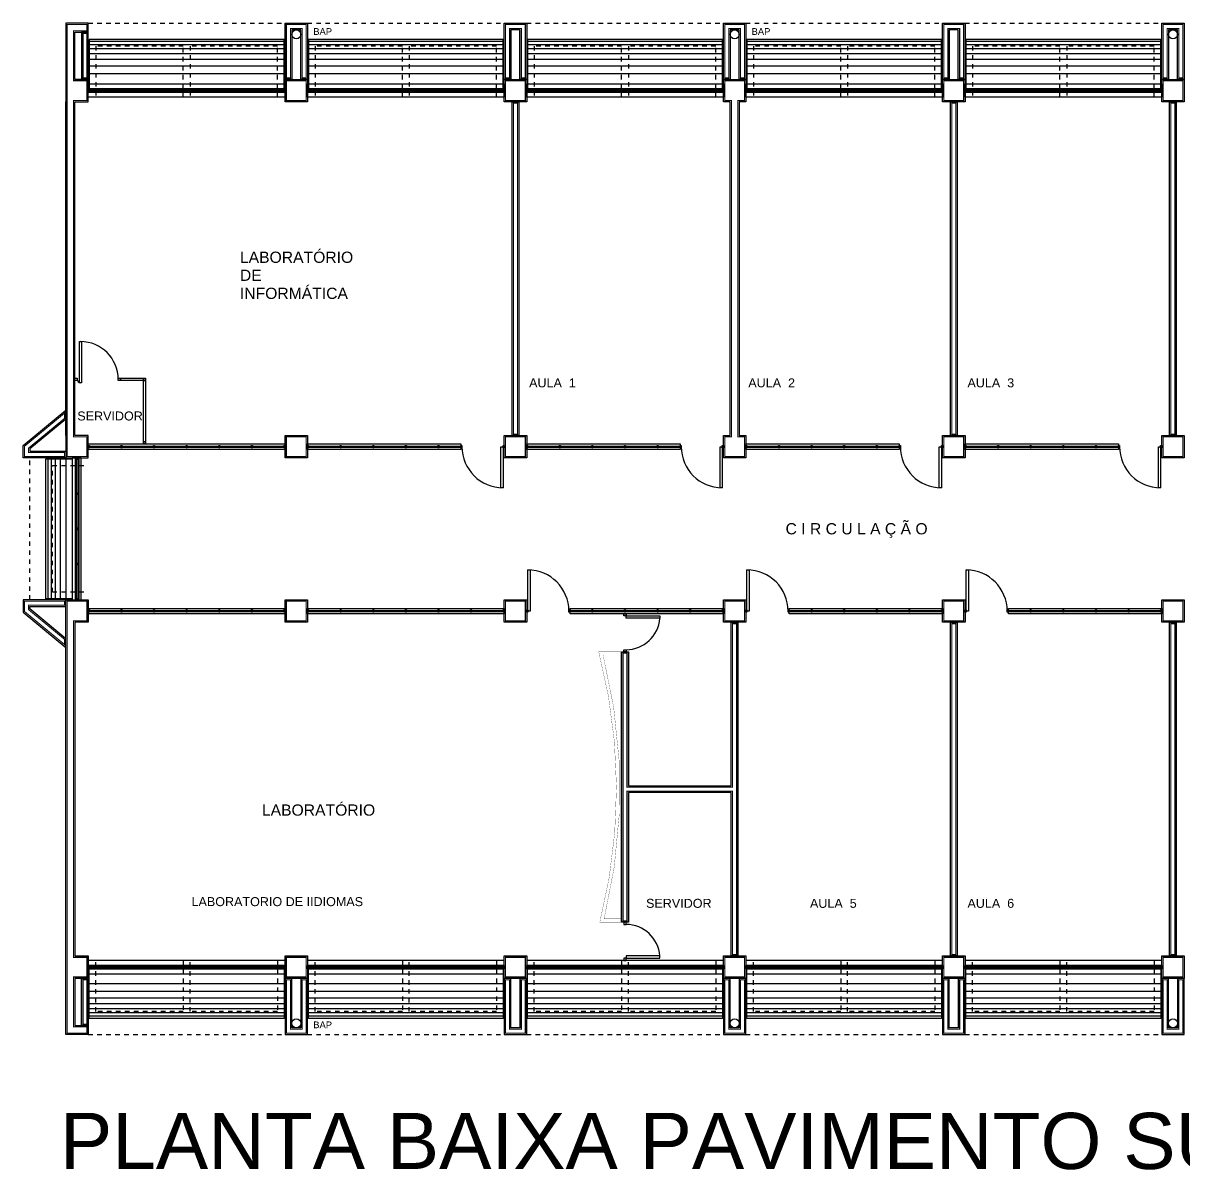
# Model space of a CAD drawing. Header units: millimetres. Extents: x 116 to 181, y 20 to 228.
# Drawn here: x 125.84 to 151.68, y 202.78 to 228.31 of the extents above; entities that cross this region are included whole.
import ezdxf

# ---------------------------------------------------------------- set-up
doc = ezdxf.new("R2010")
doc.units = ezdxf.units.MM
doc.header["$LTSCALE"] = 0.015
doc.header["$MEASUREMENT"] = 0
doc.linetypes.add('DASHED2', pattern=[9.525, 6.35, -3.175])
for name, color, linetype in [('BAP', 7, 'Continuous'), ('CANCELERIA', 7, 'Continuous'), ('ESTRUCTURA', 7, 'Continuous'), ('MURO_COMUN', 7, 'Continuous'), ('MURO_TABIQUE_EXT', 7, 'Continuous'), ('PROYECCION', 7, 'Continuous'), ('PTAS', 7, 'Continuous'), ('TEXTO', 7, 'Continuous'), ('TRAZO', 7, 'Continuous')]:
    doc.layers.add(name, color=color, linetype=linetype)
doc.styles.get("Standard").update_dxf_attribs({"font": 'arial.ttf'})
doc.styles.add('style1', font='swiss.ttf')

msp = doc.modelspace()

# ---------------------------------------------------------------- linework, layer by layer
at = {"const_width": 0.005}
msp.add_lwpolyline([(139.1622, 208.3687), (138.7716, 208.3687, 0.1232774), (138.7491, 214.2387), (139.1622, 214.2387), (139.1622, 214.3137), (138.6522, 214.3137, -0.1273448), (138.6755, 208.2937), (139.1622, 208.2937)], format="xyb", close=True, dxfattribs=at)
at = {"layer": 'BAP', "color": 3}
for centre in [(131.9172, 228.0637), (141.6772, 228.0637), (151.4372, 228.0637), (131.9172, 206.0437), (141.6772, 206.0437), (151.4372, 206.0437)]:
    msp.add_circle(centre, 0.1, dxfattribs=at)
at = {"layer": 'CANCELERIA', "color": 9}
for points in [[(127.2872, 226.7762), (131.6672, 226.7762), (131.6672, 226.8512), (127.2872, 226.8512)], [(132.1672, 226.7762), (136.5472, 226.7762), (136.5472, 226.8512), (132.1672, 226.8512)], [(137.0472, 226.7762), (141.4272, 226.7762), (141.4272, 226.8512), (137.0472, 226.8512)], [(141.9272, 226.7762), (146.3072, 226.7762), (146.3072, 226.8512), (141.9272, 226.8512)], [(146.8072, 226.7762), (151.1872, 226.7762), (151.1872, 226.8512), (146.8072, 226.8512)], [(127.2872, 207.2562), (131.6672, 207.2562), (131.6672, 207.3312), (127.2872, 207.3312)], [(132.1672, 207.2562), (136.5472, 207.2562), (136.5472, 207.3312), (132.1672, 207.3312)], [(137.0472, 207.2562), (141.4272, 207.2562), (141.4272, 207.3312), (137.0472, 207.3312)], [(141.9272, 207.2562), (146.3072, 207.2562), (146.3072, 207.3312), (141.9272, 207.3312)], [(146.8072, 207.2562), (151.1872, 207.2562), (151.1872, 207.3312), (146.8072, 207.3312)]]:
    msp.add_lwpolyline(points, close=True, dxfattribs=at)
at = {"layer": 'CANCELERIA', "color": 5}
for points in [[(127.2872, 226.8512), (127.3122, 226.8512), (127.3122, 226.7762), (127.2872, 226.7762)], [(127.3122, 226.8287), (128.013, 226.8287), (128.013, 226.7987), (127.3122, 226.7987)], [(128.013, 226.8512), (128.038, 226.8512), (128.038, 226.7762), (128.013, 226.7762)], [(128.038, 226.8287), (128.7389, 226.8287), (128.7389, 226.7987), (128.038, 226.7987)], [(128.7389, 226.8512), (128.7639, 226.8512), (128.7639, 226.7762), (128.7389, 226.7762)], [(128.7639, 226.8287), (129.4647, 226.8287), (129.4647, 226.7987), (128.7639, 226.7987)], [(129.4647, 226.8512), (129.4897, 226.8512), (129.4897, 226.7762), (129.4647, 226.7762)], [(129.4897, 226.8287), (130.1905, 226.8287), (130.1905, 226.7987), (129.4897, 226.7987)], [(130.1905, 226.8512), (130.2155, 226.8512), (130.2155, 226.7762), (130.1905, 226.7762)], [(130.2155, 226.8287), (130.9164, 226.8287), (130.9164, 226.7987), (130.2155, 226.7987)], [(130.9164, 226.8512), (130.9414, 226.8512), (130.9414, 226.7762), (130.9164, 226.7762)], [(130.9414, 226.8287), (131.6422, 226.8287), (131.6422, 226.7987), (130.9414, 226.7987)], [(131.6422, 226.8512), (131.6672, 226.8512), (131.6672, 226.7762), (131.6422, 226.7762)], [(132.1672, 226.8512), (132.1922, 226.8512), (132.1922, 226.7762), (132.1672, 226.7762)], [(132.1922, 226.8287), (132.893, 226.8287), (132.893, 226.7987), (132.1922, 226.7987)], [(132.893, 226.8512), (132.918, 226.8512), (132.918, 226.7762), (132.893, 226.7762)], [(132.918, 226.8287), (133.6189, 226.8287), (133.6189, 226.7987), (132.918, 226.7987)], [(133.6189, 226.8512), (133.6439, 226.8512), (133.6439, 226.7762), (133.6189, 226.7762)], [(133.6439, 226.8287), (134.3447, 226.8287), (134.3447, 226.7987), (133.6439, 226.7987)], [(134.3447, 226.8512), (134.3697, 226.8512), (134.3697, 226.7762), (134.3447, 226.7762)], [(134.3697, 226.8287), (135.0705, 226.8287), (135.0705, 226.7987), (134.3697, 226.7987)], [(135.0705, 226.8512), (135.0955, 226.8512), (135.0955, 226.7762), (135.0705, 226.7762)], [(135.0955, 226.8287), (135.7964, 226.8287), (135.7964, 226.7987), (135.0955, 226.7987)], [(135.7964, 226.8512), (135.8214, 226.8512), (135.8214, 226.7762), (135.7964, 226.7762)], [(135.8214, 226.8287), (136.5222, 226.8287), (136.5222, 226.7987), (135.8214, 226.7987)], [(136.5222, 226.8512), (136.5472, 226.8512), (136.5472, 226.7762), (136.5222, 226.7762)], [(137.0472, 226.8512), (137.0722, 226.8512), (137.0722, 226.7762), (137.0472, 226.7762)], [(137.0722, 226.8287), (137.773, 226.8287), (137.773, 226.7987), (137.0722, 226.7987)], [(137.773, 226.8512), (137.798, 226.8512), (137.798, 226.7762), (137.773, 226.7762)], [(137.798, 226.8287), (138.4989, 226.8287), (138.4989, 226.7987), (137.798, 226.7987)], [(138.4989, 226.8512), (138.5239, 226.8512), (138.5239, 226.7762), (138.4989, 226.7762)], [(138.5239, 226.8287), (139.2247, 226.8287), (139.2247, 226.7987), (138.5239, 226.7987)], [(139.2247, 226.8512), (139.2497, 226.8512), (139.2497, 226.7762), (139.2247, 226.7762)], [(139.2497, 226.8287), (139.9505, 226.8287), (139.9505, 226.7987), (139.2497, 226.7987)], [(139.9505, 226.8512), (139.9755, 226.8512), (139.9755, 226.7762), (139.9505, 226.7762)], [(139.9755, 226.8287), (140.6764, 226.8287), (140.6764, 226.7987), (139.9755, 226.7987)], [(140.6764, 226.8512), (140.7014, 226.8512), (140.7014, 226.7762), (140.6764, 226.7762)], [(140.7014, 226.8287), (141.4022, 226.8287), (141.4022, 226.7987), (140.7014, 226.7987)], [(141.4022, 226.8512), (141.4272, 226.8512), (141.4272, 226.7762), (141.4022, 226.7762)], [(141.9272, 226.8512), (141.9522, 226.8512), (141.9522, 226.7762), (141.9272, 226.7762)], [(141.9522, 226.8287), (142.653, 226.8287), (142.653, 226.7987), (141.9522, 226.7987)], [(142.653, 226.8512), (142.678, 226.8512), (142.678, 226.7762), (142.653, 226.7762)], [(142.678, 226.8287), (143.3789, 226.8287), (143.3789, 226.7987), (142.678, 226.7987)], [(143.3789, 226.8512), (143.4039, 226.8512), (143.4039, 226.7762), (143.3789, 226.7762)], [(143.4039, 226.8287), (144.1047, 226.8287), (144.1047, 226.7987), (143.4039, 226.7987)], [(144.1047, 226.8512), (144.1297, 226.8512), (144.1297, 226.7762), (144.1047, 226.7762)], [(144.1297, 226.8287), (144.8305, 226.8287), (144.8305, 226.7987), (144.1297, 226.7987)], [(144.8305, 226.8512), (144.8555, 226.8512), (144.8555, 226.7762), (144.8305, 226.7762)], [(144.8555, 226.8287), (145.5564, 226.8287), (145.5564, 226.7987), (144.8555, 226.7987)], [(145.5564, 226.8512), (145.5814, 226.8512), (145.5814, 226.7762), (145.5564, 226.7762)], [(145.5814, 226.8287), (146.2822, 226.8287), (146.2822, 226.7987), (145.5814, 226.7987)], [(146.2822, 226.8512), (146.3072, 226.8512), (146.3072, 226.7762), (146.2822, 226.7762)], [(146.8072, 226.8512), (146.8322, 226.8512), (146.8322, 226.7762), (146.8072, 226.7762)], [(146.8322, 226.8287), (147.533, 226.8287), (147.533, 226.7987), (146.8322, 226.7987)], [(147.533, 226.8512), (147.558, 226.8512), (147.558, 226.7762), (147.533, 226.7762)], [(147.558, 226.8287), (148.2589, 226.8287), (148.2589, 226.7987), (147.558, 226.7987)], [(148.2589, 226.8512), (148.2839, 226.8512), (148.2839, 226.7762), (148.2589, 226.7762)], [(148.2839, 226.8287), (148.9847, 226.8287), (148.9847, 226.7987), (148.2839, 226.7987)], [(148.9847, 226.8512), (149.0097, 226.8512), (149.0097, 226.7762), (148.9847, 226.7762)], [(149.0097, 226.8287), (149.7105, 226.8287), (149.7105, 226.7987), (149.0097, 226.7987)], [(149.7105, 226.8512), (149.7355, 226.8512), (149.7355, 226.7762), (149.7105, 226.7762)], [(149.7355, 226.8287), (150.4364, 226.8287), (150.4364, 226.7987), (149.7355, 226.7987)], [(150.4364, 226.8512), (150.4614, 226.8512), (150.4614, 226.7762), (150.4364, 226.7762)], [(150.4614, 226.8287), (151.1622, 226.8287), (151.1622, 226.7987), (150.4614, 226.7987)], [(151.1622, 226.8512), (151.1872, 226.8512), (151.1872, 226.7762), (151.1622, 226.7762)], [(127.2872, 218.9087), (127.3122, 218.9087), (127.3122, 218.8587), (127.2872, 218.8587)], [(127.3122, 218.8987), (128.013, 218.8987), (128.013, 218.8687), (127.3122, 218.8687)], [(128.013, 218.9087), (128.038, 218.9087), (128.038, 218.8587), (128.013, 218.8587)], [(128.038, 218.8987), (128.7389, 218.8987), (128.7389, 218.8687), (128.038, 218.8687)], [(128.7389, 218.9087), (128.7639, 218.9087), (128.7639, 218.8587), (128.7389, 218.8587)], [(128.7639, 218.8987), (129.4647, 218.8987), (129.4647, 218.8687), (128.7639, 218.8687)], [(129.4647, 218.9087), (129.4897, 218.9087), (129.4897, 218.8587), (129.4647, 218.8587)], [(129.4897, 218.8987), (130.1905, 218.8987), (130.1905, 218.8687), (129.4897, 218.8687)], [(130.1905, 218.9087), (130.2155, 218.9087), (130.2155, 218.8587), (130.1905, 218.8587)], [(130.2155, 218.8987), (130.9164, 218.8987), (130.9164, 218.8687), (130.2155, 218.8687)], [(130.9164, 218.9087), (130.9414, 218.9087), (130.9414, 218.8587), (130.9164, 218.8587)], [(130.9414, 218.8987), (131.6422, 218.8987), (131.6422, 218.8687), (130.9414, 218.8687)], [(131.6422, 218.9087), (131.6672, 218.9087), (131.6672, 218.8587), (131.6422, 218.8587)], [(132.1672, 218.9087), (132.1922, 218.9087), (132.1922, 218.8587), (132.1672, 218.8587)], [(132.893, 218.8687), (132.1922, 218.8687), (132.1922, 218.8987), (132.893, 218.8987)], [(132.893, 218.9087), (132.918, 218.9087), (132.918, 218.8587), (132.893, 218.8587)], [(133.6189, 218.8687), (132.918, 218.8687), (132.918, 218.8987), (133.6189, 218.8987)], [(133.6189, 218.9087), (133.6439, 218.9087), (133.6439, 218.8587), (133.6189, 218.8587)], [(134.3447, 218.8687), (133.6439, 218.8687), (133.6439, 218.8987), (134.3447, 218.8987)], [(134.3447, 218.9087), (134.3697, 218.9087), (134.3697, 218.8587), (134.3447, 218.8587)], [(135.0705, 218.8687), (134.3697, 218.8687), (134.3697, 218.8987), (135.0705, 218.8987)], [(135.0705, 218.9087), (135.0955, 218.9087), (135.0955, 218.8587), (135.0705, 218.8587)], [(135.5822, 218.8687), (135.0955, 218.8687), (135.0955, 218.8987), (135.5822, 218.8987)], [(137.0472, 218.9087), (137.0722, 218.9087), (137.0722, 218.8587), (137.0472, 218.8587)], [(137.773, 218.8687), (137.0722, 218.8687), (137.0722, 218.8987), (137.773, 218.8987)], [(137.773, 218.9087), (137.798, 218.9087), (137.798, 218.8587), (137.773, 218.8587)], [(138.4989, 218.8687), (137.798, 218.8687), (137.798, 218.8987), (138.4989, 218.8987)], [(138.4989, 218.9087), (138.5239, 218.9087), (138.5239, 218.8587), (138.4989, 218.8587)], [(139.2247, 218.8687), (138.5239, 218.8687), (138.5239, 218.8987), (139.2247, 218.8987)], [(139.2247, 218.9087), (139.2497, 218.9087), (139.2497, 218.8587), (139.2247, 218.8587)], [(139.9505, 218.8687), (139.2497, 218.8687), (139.2497, 218.8987), (139.9505, 218.8987)], [(139.9505, 218.9087), (139.9755, 218.9087), (139.9755, 218.8587), (139.9505, 218.8587)], [(140.4622, 218.8687), (139.9755, 218.8687), (139.9755, 218.8987), (140.4622, 218.8987)], [(141.9272, 218.9087), (141.9522, 218.9087), (141.9522, 218.8587), (141.9272, 218.8587)], [(142.653, 218.8687), (141.9522, 218.8687), (141.9522, 218.8987), (142.653, 218.8987)], [(142.653, 218.9087), (142.678, 218.9087), (142.678, 218.8587), (142.653, 218.8587)], [(143.3789, 218.8687), (142.678, 218.8687), (142.678, 218.8987), (143.3789, 218.8987)], [(143.3789, 218.9087), (143.4039, 218.9087), (143.4039, 218.8587), (143.3789, 218.8587)], [(144.1047, 218.8687), (143.4039, 218.8687), (143.4039, 218.8987), (144.1047, 218.8987)], [(144.1047, 218.9087), (144.1297, 218.9087), (144.1297, 218.8587), (144.1047, 218.8587)], [(144.8305, 218.8687), (144.1297, 218.8687), (144.1297, 218.8987), (144.8305, 218.8987)], [(144.8305, 218.9087), (144.8555, 218.9087), (144.8555, 218.8587), (144.8305, 218.8587)], [(145.3422, 218.8687), (144.8555, 218.8687), (144.8555, 218.8987), (145.3422, 218.8987)], [(146.8072, 218.9087), (146.8322, 218.9087), (146.8322, 218.8587), (146.8072, 218.8587)], [(147.533, 218.8687), (146.8322, 218.8687), (146.8322, 218.8987), (147.533, 218.8987)], [(147.533, 218.9087), (147.558, 218.9087), (147.558, 218.8587), (147.533, 218.8587)], [(148.2589, 218.8687), (147.558, 218.8687), (147.558, 218.8987), (148.2589, 218.8987)], [(148.2589, 218.9087), (148.2839, 218.9087), (148.2839, 218.8587), (148.2589, 218.8587)], [(148.9847, 218.8687), (148.2839, 218.8687), (148.2839, 218.8987), (148.9847, 218.8987)], [(148.9847, 218.9087), (149.0097, 218.9087), (149.0097, 218.8587), (148.9847, 218.8587)], [(149.7105, 218.8687), (149.0097, 218.8687), (149.0097, 218.8987), (149.7105, 218.8987)], [(149.7105, 218.9087), (149.7355, 218.9087), (149.7355, 218.8587), (149.7105, 218.8587)], [(150.2222, 218.8687), (149.7355, 218.8687), (149.7355, 218.8987), (150.2222, 218.8987)], [(126.9997, 218.6087), (126.9997, 218.6337), (127.0747, 218.6337), (127.0747, 218.6087)], [(127.0222, 217.85), (127.0222, 218.6087), (127.0522, 218.6087), (127.0522, 217.85)], [(126.9997, 217.825), (126.9997, 217.85), (127.0747, 217.85), (127.0747, 217.825)], [(127.0222, 217.0662), (127.0222, 217.825), (127.0522, 217.825), (127.0522, 217.0662)], [(126.9997, 217.0412), (126.9997, 217.0662), (127.0747, 217.0662), (127.0747, 217.0412)], [(127.0222, 216.2825), (127.0222, 217.0412), (127.0522, 217.0412), (127.0522, 216.2825)], [(126.9997, 216.2575), (126.9997, 216.2825), (127.0747, 216.2825), (127.0747, 216.2575)], [(127.0222, 215.4987), (127.0222, 216.2575), (127.0522, 216.2575), (127.0522, 215.4987)], [(126.9997, 215.4737), (126.9997, 215.4987), (127.0747, 215.4987), (127.0747, 215.4737)], [(127.2872, 215.2487), (127.3122, 215.2487), (127.3122, 215.1987), (127.2872, 215.1987)], [(127.3122, 215.2387), (128.013, 215.2387), (128.013, 215.2087), (127.3122, 215.2087)], [(128.013, 215.2487), (128.038, 215.2487), (128.038, 215.1987), (128.013, 215.1987)], [(128.038, 215.2387), (128.7389, 215.2387), (128.7389, 215.2087), (128.038, 215.2087)], [(128.7389, 215.2487), (128.7639, 215.2487), (128.7639, 215.1987), (128.7389, 215.1987)], [(128.7639, 215.2387), (129.4647, 215.2387), (129.4647, 215.2087), (128.7639, 215.2087)], [(129.4647, 215.2487), (129.4897, 215.2487), (129.4897, 215.1987), (129.4647, 215.1987)], [(129.4897, 215.2387), (130.1905, 215.2387), (130.1905, 215.2087), (129.4897, 215.2087)], [(130.1905, 215.2487), (130.2155, 215.2487), (130.2155, 215.1987), (130.1905, 215.1987)], [(130.2155, 215.2387), (130.9164, 215.2387), (130.9164, 215.2087), (130.2155, 215.2087)], [(130.9164, 215.2487), (130.9414, 215.2487), (130.9414, 215.1987), (130.9164, 215.1987)], [(130.9414, 215.2387), (131.6422, 215.2387), (131.6422, 215.2087), (130.9414, 215.2087)], [(131.6422, 215.2487), (131.6672, 215.2487), (131.6672, 215.1987), (131.6422, 215.1987)], [(132.1672, 215.2487), (132.1922, 215.2487), (132.1922, 215.1987), (132.1672, 215.1987)], [(132.1922, 215.2387), (132.893, 215.2387), (132.893, 215.2087), (132.1922, 215.2087)], [(132.893, 215.2487), (132.918, 215.2487), (132.918, 215.1987), (132.893, 215.1987)], [(132.918, 215.2387), (133.6189, 215.2387), (133.6189, 215.2087), (132.918, 215.2087)], [(133.6189, 215.2487), (133.6439, 215.2487), (133.6439, 215.1987), (133.6189, 215.1987)], [(133.6439, 215.2387), (134.3447, 215.2387), (134.3447, 215.2087), (133.6439, 215.2087)], [(134.3447, 215.2487), (134.3697, 215.2487), (134.3697, 215.1987), (134.3447, 215.1987)], [(134.3697, 215.2387), (135.0705, 215.2387), (135.0705, 215.2087), (134.3697, 215.2087)], [(135.0705, 215.2487), (135.0955, 215.2487), (135.0955, 215.1987), (135.0705, 215.1987)], [(135.0955, 215.2387), (135.7964, 215.2387), (135.7964, 215.2087), (135.0955, 215.2087)], [(135.7964, 215.2487), (135.8214, 215.2487), (135.8214, 215.1987), (135.7964, 215.1987)], [(135.8214, 215.2387), (136.5222, 215.2387), (136.5222, 215.2087), (135.8214, 215.2087)], [(136.5222, 215.2487), (136.5472, 215.2487), (136.5472, 215.1987), (136.5222, 215.1987)], [(138.0122, 215.2387), (138.4989, 215.2387), (138.4989, 215.2087), (138.0122, 215.2087)], [(138.4989, 215.2487), (138.5239, 215.2487), (138.5239, 215.1987), (138.4989, 215.1987)], [(138.5239, 215.2387), (139.2247, 215.2387), (139.2247, 215.2087), (138.5239, 215.2087)], [(139.2247, 215.2487), (139.2497, 215.2487), (139.2497, 215.1987), (139.2247, 215.1987)], [(139.2497, 215.2387), (139.9505, 215.2387), (139.9505, 215.2087), (139.2497, 215.2087)], [(139.9505, 215.2487), (139.9755, 215.2487), (139.9755, 215.1987), (139.9505, 215.1987)], [(139.9755, 215.2387), (140.6764, 215.2387), (140.6764, 215.2087), (139.9755, 215.2087)], [(140.6764, 215.2487), (140.7014, 215.2487), (140.7014, 215.1987), (140.6764, 215.1987)], [(140.7014, 215.2387), (141.4022, 215.2387), (141.4022, 215.2087), (140.7014, 215.2087)], [(141.4022, 215.2487), (141.4272, 215.2487), (141.4272, 215.1987), (141.4022, 215.1987)], [(142.8922, 215.2387), (143.3789, 215.2387), (143.3789, 215.2087), (142.8922, 215.2087)], [(143.3789, 215.2487), (143.4039, 215.2487), (143.4039, 215.1987), (143.3789, 215.1987)], [(143.4039, 215.2387), (144.1047, 215.2387), (144.1047, 215.2087), (143.4039, 215.2087)], [(144.1047, 215.2487), (144.1297, 215.2487), (144.1297, 215.1987), (144.1047, 215.1987)], [(144.1297, 215.2387), (144.8305, 215.2387), (144.8305, 215.2087), (144.1297, 215.2087)], [(144.8305, 215.2487), (144.8555, 215.2487), (144.8555, 215.1987), (144.8305, 215.1987)], [(144.8555, 215.2387), (145.5564, 215.2387), (145.5564, 215.2087), (144.8555, 215.2087)], [(145.5564, 215.2487), (145.5814, 215.2487), (145.5814, 215.1987), (145.5564, 215.1987)], [(145.5814, 215.2387), (146.2822, 215.2387), (146.2822, 215.2087), (145.5814, 215.2087)], [(146.2822, 215.2487), (146.3072, 215.2487), (146.3072, 215.1987), (146.2822, 215.1987)], [(147.7722, 215.2387), (148.2589, 215.2387), (148.2589, 215.2087), (147.7722, 215.2087)], [(148.2589, 215.2487), (148.2839, 215.2487), (148.2839, 215.1987), (148.2589, 215.1987)], [(148.2839, 215.2387), (148.9847, 215.2387), (148.9847, 215.2087), (148.2839, 215.2087)], [(148.9847, 215.2487), (149.0097, 215.2487), (149.0097, 215.1987), (148.9847, 215.1987)], [(149.0097, 215.2387), (149.7105, 215.2387), (149.7105, 215.2087), (149.0097, 215.2087)], [(149.7105, 215.2487), (149.7355, 215.2487), (149.7355, 215.1987), (149.7105, 215.1987)], [(149.7355, 215.2387), (150.4364, 215.2387), (150.4364, 215.2087), (149.7355, 215.2087)], [(150.4364, 215.2487), (150.4614, 215.2487), (150.4614, 215.1987), (150.4364, 215.1987)], [(150.4614, 215.2387), (151.1622, 215.2387), (151.1622, 215.2087), (150.4614, 215.2087)], [(151.1622, 215.2487), (151.1872, 215.2487), (151.1872, 215.1987), (151.1622, 215.1987)], [(127.2872, 207.3312), (127.3122, 207.3312), (127.3122, 207.2562), (127.2872, 207.2562)], [(127.3122, 207.3087), (128.013, 207.3087), (128.013, 207.2787), (127.3122, 207.2787)], [(128.013, 207.3312), (128.038, 207.3312), (128.038, 207.2562), (128.013, 207.2562)], [(128.038, 207.3087), (128.7389, 207.3087), (128.7389, 207.2787), (128.038, 207.2787)], [(128.7389, 207.3312), (128.7639, 207.3312), (128.7639, 207.2562), (128.7389, 207.2562)], [(128.7639, 207.3087), (129.4647, 207.3087), (129.4647, 207.2787), (128.7639, 207.2787)], [(129.4647, 207.3312), (129.4897, 207.3312), (129.4897, 207.2562), (129.4647, 207.2562)], [(129.4897, 207.3087), (130.1905, 207.3087), (130.1905, 207.2787), (129.4897, 207.2787)], [(130.1905, 207.3312), (130.2155, 207.3312), (130.2155, 207.2562), (130.1905, 207.2562)], [(130.2155, 207.3087), (130.9164, 207.3087), (130.9164, 207.2787), (130.2155, 207.2787)], [(130.9164, 207.3312), (130.9414, 207.3312), (130.9414, 207.2562), (130.9164, 207.2562)], [(130.9414, 207.3087), (131.6422, 207.3087), (131.6422, 207.2787), (130.9414, 207.2787)], [(131.6422, 207.3312), (131.6672, 207.3312), (131.6672, 207.2562), (131.6422, 207.2562)], [(132.1672, 207.3312), (132.1922, 207.3312), (132.1922, 207.2562), (132.1672, 207.2562)], [(132.1922, 207.3087), (132.893, 207.3087), (132.893, 207.2787), (132.1922, 207.2787)], [(132.893, 207.3312), (132.918, 207.3312), (132.918, 207.2562), (132.893, 207.2562)], [(132.918, 207.3087), (133.6189, 207.3087), (133.6189, 207.2787), (132.918, 207.2787)], [(133.6189, 207.3312), (133.6439, 207.3312), (133.6439, 207.2562), (133.6189, 207.2562)], [(133.6439, 207.3087), (134.3447, 207.3087), (134.3447, 207.2787), (133.6439, 207.2787)], [(134.3447, 207.3312), (134.3697, 207.3312), (134.3697, 207.2562), (134.3447, 207.2562)], [(134.3697, 207.3087), (135.0705, 207.3087), (135.0705, 207.2787), (134.3697, 207.2787)], [(135.0705, 207.3312), (135.0955, 207.3312), (135.0955, 207.2562), (135.0705, 207.2562)], [(135.0955, 207.3087), (135.7964, 207.3087), (135.7964, 207.2787), (135.0955, 207.2787)], [(135.7964, 207.3312), (135.8214, 207.3312), (135.8214, 207.2562), (135.7964, 207.2562)], [(135.8214, 207.3087), (136.5222, 207.3087), (136.5222, 207.2787), (135.8214, 207.2787)], [(136.5222, 207.3312), (136.5472, 207.3312), (136.5472, 207.2562), (136.5222, 207.2562)], [(137.0472, 207.3312), (137.0722, 207.3312), (137.0722, 207.2562), (137.0472, 207.2562)], [(137.0722, 207.3087), (137.773, 207.3087), (137.773, 207.2787), (137.0722, 207.2787)], [(137.773, 207.3312), (137.798, 207.3312), (137.798, 207.2562), (137.773, 207.2562)], [(137.798, 207.3087), (138.4989, 207.3087), (138.4989, 207.2787), (137.798, 207.2787)], [(138.4989, 207.3312), (138.5239, 207.3312), (138.5239, 207.2562), (138.4989, 207.2562)], [(138.5239, 207.3087), (139.2247, 207.3087), (139.2247, 207.2787), (138.5239, 207.2787)], [(139.2247, 207.3312), (139.2497, 207.3312), (139.2497, 207.2562), (139.2247, 207.2562)], [(139.2497, 207.3087), (139.9505, 207.3087), (139.9505, 207.2787), (139.2497, 207.2787)], [(139.9505, 207.3312), (139.9755, 207.3312), (139.9755, 207.2562), (139.9505, 207.2562)], [(139.9755, 207.3087), (140.6764, 207.3087), (140.6764, 207.2787), (139.9755, 207.2787)], [(140.6764, 207.3312), (140.7014, 207.3312), (140.7014, 207.2562), (140.6764, 207.2562)], [(140.7014, 207.3087), (141.4022, 207.3087), (141.4022, 207.2787), (140.7014, 207.2787)], [(141.4022, 207.3312), (141.4272, 207.3312), (141.4272, 207.2562), (141.4022, 207.2562)], [(141.9272, 207.3312), (141.9522, 207.3312), (141.9522, 207.2562), (141.9272, 207.2562)], [(141.9522, 207.3087), (142.653, 207.3087), (142.653, 207.2787), (141.9522, 207.2787)], [(142.653, 207.3312), (142.678, 207.3312), (142.678, 207.2562), (142.653, 207.2562)], [(142.678, 207.3087), (143.3789, 207.3087), (143.3789, 207.2787), (142.678, 207.2787)], [(143.3789, 207.3312), (143.4039, 207.3312), (143.4039, 207.2562), (143.3789, 207.2562)], [(143.4039, 207.3087), (144.1047, 207.3087), (144.1047, 207.2787), (143.4039, 207.2787)], [(144.1047, 207.3312), (144.1297, 207.3312), (144.1297, 207.2562), (144.1047, 207.2562)], [(144.1297, 207.3087), (144.8305, 207.3087), (144.8305, 207.2787), (144.1297, 207.2787)], [(144.8305, 207.3312), (144.8555, 207.3312), (144.8555, 207.2562), (144.8305, 207.2562)], [(144.8555, 207.3087), (145.5564, 207.3087), (145.5564, 207.2787), (144.8555, 207.2787)], [(145.5564, 207.3312), (145.5814, 207.3312), (145.5814, 207.2562), (145.5564, 207.2562)], [(145.5814, 207.3087), (146.2822, 207.3087), (146.2822, 207.2787), (145.5814, 207.2787)], [(146.2822, 207.3312), (146.3072, 207.3312), (146.3072, 207.2562), (146.2822, 207.2562)], [(146.8072, 207.3312), (146.8322, 207.3312), (146.8322, 207.2562), (146.8072, 207.2562)], [(146.8322, 207.3087), (147.533, 207.3087), (147.533, 207.2787), (146.8322, 207.2787)], [(147.533, 207.3312), (147.558, 207.3312), (147.558, 207.2562), (147.533, 207.2562)], [(147.558, 207.3087), (148.2589, 207.3087), (148.2589, 207.2787), (147.558, 207.2787)], [(148.2589, 207.3312), (148.2839, 207.3312), (148.2839, 207.2562), (148.2589, 207.2562)], [(148.2839, 207.3087), (148.9847, 207.3087), (148.9847, 207.2787), (148.2839, 207.2787)], [(148.9847, 207.3312), (149.0097, 207.3312), (149.0097, 207.2562), (148.9847, 207.2562)], [(149.0097, 207.3087), (149.7105, 207.3087), (149.7105, 207.2787), (149.0097, 207.2787)], [(149.7105, 207.3312), (149.7355, 207.3312), (149.7355, 207.2562), (149.7105, 207.2562)], [(149.7355, 207.3087), (150.4364, 207.3087), (150.4364, 207.2787), (149.7355, 207.2787)], [(150.4364, 207.3312), (150.4614, 207.3312), (150.4614, 207.2562), (150.4364, 207.2562)], [(150.4614, 207.3087), (151.1622, 207.3087), (151.1622, 207.2787), (150.4614, 207.2787)], [(151.1622, 207.3312), (151.1872, 207.3312), (151.1872, 207.2562), (151.1622, 207.2562)]]:
    msp.add_lwpolyline(points, close=True, dxfattribs=at)
at = {"layer": 'CANCELERIA', "color": 6, "linetype": 'Continuous', "ltscale": 2}
for points in [[(127.1372, 221.2234), (127.1372, 220.3087), (127.0872, 220.3087), (127.0872, 221.2234)], [(127.0372, 220.3587), (126.9872, 220.3587), (126.9872, 220.4087), (127.0372, 220.4087)], [(128.0022, 220.3587), (127.9522, 220.3587), (127.9522, 220.4087), (128.0022, 220.4087)], [(128.5122, 220.3587), (128.0022, 220.3587), (128.0022, 220.4087), (128.5122, 220.4087)], [(128.5622, 220.3587), (128.5122, 220.3587), (128.5122, 220.4087), (128.5622, 220.4087)]]:
    msp.add_lwpolyline(points, close=True, dxfattribs=at)
at = {"layer": 'CANCELERIA', "color": 6}
msp.add_lwpolyline([(135.5822, 218.9087), (135.6072, 218.9087), (135.6072, 218.8587), (135.5822, 218.8587)], close=True, dxfattribs=at)
at = {"layer": 'CANCELERIA', "color": 8}
msp.add_lwpolyline([(126.9997, 218.6337), (127.0747, 218.6337), (127.0747, 215.4737), (126.9997, 215.4737)], close=True, dxfattribs=at)
at = {"layer": 'CANCELERIA', "color": 6, "linetype": 'Continuous', "ltscale": 2}
for radius, start, end in [(0.84, 0, 90), (0.075, 180, 270)]:
    msp.add_arc((127.1122, 220.3837), radius, start, end, dxfattribs=at)
at = {"layer": 'ESTRUCTURA', "color": 4}
msp.add_line((126.7872, 219.1337), (126.7872, 226.5637), dxfattribs=at)
for points in [[(127.2872, 228.1137), (127.2872, 228.3137), (126.7872, 228.3137), (126.7872, 218.6337), (127.2872, 218.6337), (127.2872, 219.1337), (126.9872, 219.1337), (126.9872, 226.5637), (127.2872, 226.5637), (127.2872, 227.0637), (126.9872, 227.0637), (126.9872, 228.1137)], [(131.6672, 227.0637), (132.1672, 227.0637), (132.1672, 226.5637), (131.6672, 226.5637)], [(136.5472, 227.0637), (137.0472, 227.0637), (137.0472, 226.5637), (136.5472, 226.5637)], [(141.5772, 219.1337), (141.5772, 226.5637), (141.4272, 226.5637), (141.4272, 227.0637), (141.9272, 227.0637), (141.9272, 226.5637), (141.7772, 226.5637), (141.7772, 219.1337), (141.9272, 219.1337), (141.9272, 218.6337), (141.4272, 218.6337), (141.4272, 219.1337)], [(146.3072, 227.0637), (146.8072, 227.0637), (146.8072, 226.5637), (146.3072, 226.5637)], [(151.1872, 227.0637), (151.6872, 227.0637), (151.6872, 226.5637), (151.1872, 226.5637)], [(131.6672, 219.1337), (132.1672, 219.1337), (132.1672, 218.6337), (131.6672, 218.6337)], [(136.5472, 219.1337), (137.0472, 219.1337), (137.0472, 218.6337), (136.5472, 218.6337)], [(146.3072, 219.1337), (146.8072, 219.1337), (146.8072, 218.6337), (146.3072, 218.6337)], [(151.1872, 219.1337), (151.6872, 219.1337), (151.6872, 218.6337), (151.1872, 218.6337)], [(127.2872, 205.9937), (127.2872, 205.7937), (126.7872, 205.7937), (126.7872, 215.4737), (127.2872, 215.4737), (127.2872, 214.9737), (126.9872, 214.9737), (126.9872, 207.5437), (127.2872, 207.5437), (127.2872, 207.0437), (126.9872, 207.0437), (126.9872, 205.9937)], [(131.6672, 215.4737), (132.1672, 215.4737), (132.1672, 214.9737), (131.6672, 214.9737)], [(136.5472, 215.4737), (137.0472, 215.4737), (137.0472, 214.9737), (136.5472, 214.9737)], [(141.4272, 215.4737), (141.9272, 215.4737), (141.9272, 214.9737), (141.4272, 214.9737)], [(146.3072, 215.4737), (146.8072, 215.4737), (146.8072, 214.9737), (146.3072, 214.9737)], [(151.1872, 215.4737), (151.6872, 215.4737), (151.6872, 214.9737), (151.1872, 214.9737)], [(131.6672, 207.5437), (132.1672, 207.5437), (132.1672, 207.0437), (131.6672, 207.0437)], [(136.5472, 207.5437), (137.0472, 207.5437), (137.0472, 207.0437), (136.5472, 207.0437)], [(141.4272, 207.5437), (141.9272, 207.5437), (141.9272, 207.0437), (141.4272, 207.0437)], [(146.3072, 207.5437), (146.8072, 207.5437), (146.8072, 207.0437), (146.3072, 207.0437)], [(151.1872, 207.5437), (151.6872, 207.5437), (151.6872, 207.0437), (151.1872, 207.0437)]]:
    msp.add_lwpolyline(points, close=True, dxfattribs=at)
at = {"layer": 'ESTRUCTURA', "color": 4, "const_width": 0.025}
for points in [[(127.2572, 228.1437), (127.2572, 228.2837), (126.8172, 228.2837), (126.8172, 218.6637), (127.2572, 218.6637), (127.2572, 219.1037), (126.9572, 219.1037), (126.9572, 226.5937), (127.2572, 226.5937), (127.2572, 227.0337), (126.9572, 227.0337), (126.9572, 228.1437)], [(131.6972, 227.0337), (132.1372, 227.0337), (132.1372, 226.5937), (131.6972, 226.5937)], [(136.5772, 227.0337), (137.0172, 227.0337), (137.0172, 226.5937), (136.5772, 226.5937)], [(141.6072, 219.1037), (141.6072, 226.5937), (141.4572, 226.5937), (141.4572, 227.0337), (141.8972, 227.0337), (141.8972, 226.5937), (141.7472, 226.5937), (141.7472, 219.1037), (141.8972, 219.1037), (141.8972, 218.6637), (141.4572, 218.6637), (141.4572, 219.1037)], [(146.3372, 227.0337), (146.7772, 227.0337), (146.7772, 226.5937), (146.3372, 226.5937)], [(151.2172, 227.0337), (151.6572, 227.0337), (151.6572, 226.5937), (151.2172, 226.5937)], [(131.6972, 219.1037), (132.1372, 219.1037), (132.1372, 218.6637), (131.6972, 218.6637)], [(136.5772, 219.1037), (137.0172, 219.1037), (137.0172, 218.6637), (136.5772, 218.6637)], [(146.3372, 219.1037), (146.7772, 219.1037), (146.7772, 218.6637), (146.3372, 218.6637)], [(151.2172, 219.1037), (151.6572, 219.1037), (151.6572, 218.6637), (151.2172, 218.6637)], [(127.2572, 205.9637), (127.2572, 205.8237), (126.8172, 205.8237), (126.8172, 215.4437), (127.2572, 215.4437), (127.2572, 215.0037), (126.9572, 215.0037), (126.9572, 207.5137), (127.2572, 207.5137), (127.2572, 207.0737), (126.9572, 207.0737), (126.9572, 205.9637)], [(131.6972, 215.4437), (132.1372, 215.4437), (132.1372, 215.0037), (131.6972, 215.0037)], [(136.5772, 215.4437), (137.0172, 215.4437), (137.0172, 215.0037), (136.5772, 215.0037)], [(141.4572, 215.4437), (141.8972, 215.4437), (141.8972, 215.0037), (141.4572, 215.0037)], [(146.3372, 215.4437), (146.7772, 215.4437), (146.7772, 215.0037), (146.3372, 215.0037)], [(151.2172, 215.4437), (151.6572, 215.4437), (151.6572, 215.0037), (151.2172, 215.0037)], [(131.6972, 207.5137), (132.1372, 207.5137), (132.1372, 207.0737), (131.6972, 207.0737)], [(136.5772, 207.5137), (137.0172, 207.5137), (137.0172, 207.0737), (136.5772, 207.0737)], [(141.4572, 207.5137), (141.8972, 207.5137), (141.8972, 207.0737), (141.4572, 207.0737)], [(146.3372, 207.5137), (146.7772, 207.5137), (146.7772, 207.0737), (146.3372, 207.0737)], [(151.2172, 207.5137), (151.6572, 207.5137), (151.6572, 207.0737), (151.2172, 207.0737)]]:
    msp.add_lwpolyline(points, close=True, dxfattribs=at)
at = {"layer": 'MURO_COMUN', "color": 1}
for points in [[(131.8172, 227.0637), (131.6672, 227.0637), (131.6672, 228.3137), (132.1672, 228.3137), (132.1672, 227.0637), (132.0172, 227.0637), (132.0172, 228.1637), (131.8172, 228.1637)], [(136.6972, 227.0637), (136.5472, 227.0637), (136.5472, 228.3137), (137.0472, 228.3137), (137.0472, 227.0637), (136.8972, 227.0637), (136.8972, 228.1637), (136.6972, 228.1637)], [(141.5772, 227.0637), (141.4272, 227.0637), (141.4272, 228.3137), (141.9272, 228.3137), (141.9272, 227.0637), (141.7772, 227.0637), (141.7772, 228.1637), (141.5772, 228.1637)], [(146.4572, 227.0637), (146.3072, 227.0637), (146.3072, 228.3137), (146.8072, 228.3137), (146.8072, 227.0637), (146.6572, 227.0637), (146.6572, 228.1637), (146.4572, 228.1637)], [(151.3372, 227.0637), (151.1872, 227.0637), (151.1872, 228.3137), (151.6872, 228.3137), (151.6872, 227.0637), (151.5372, 227.0637), (151.5372, 228.1637), (151.3372, 228.1637)], [(127.1372, 227.0637), (127.2872, 227.0637), (127.2872, 228.1137), (127.1372, 228.1137)], [(136.8722, 219.1337), (136.7222, 219.1337), (136.7222, 226.5637), (136.8722, 226.5637)], [(146.6322, 219.1337), (146.4822, 219.1337), (146.4822, 226.5637), (146.6322, 226.5637)], [(151.5122, 219.1337), (151.3622, 219.1337), (151.3622, 226.5637), (151.5122, 226.5637)], [(126.7872, 219.6937), (126.7872, 219.4992), (125.9872, 218.8381), (125.9872, 218.7837), (126.7872, 218.7837), (126.7872, 218.6337), (125.8372, 218.6337), (125.8372, 218.9087)], [(126.7872, 214.4137), (126.7872, 214.6083), (125.9872, 215.2694), (125.9872, 215.3237), (126.7872, 215.3237), (126.7872, 215.4737), (125.8372, 215.4737), (125.8372, 215.1987)], [(139.3122, 214.3137), (139.3122, 211.3337), (141.6022, 211.3337), (141.6022, 214.9737), (141.7522, 214.9737), (141.7522, 207.5437), (141.6022, 207.5437), (141.6022, 211.1837), (139.3122, 211.1837), (139.3122, 208.2937), (139.1622, 208.2937), (139.1622, 214.3137)], [(146.6322, 207.5437), (146.4822, 207.5437), (146.4822, 214.9737), (146.6322, 214.9737)], [(151.5122, 207.5437), (151.3622, 207.5437), (151.3622, 214.9737), (151.5122, 214.9737)], [(127.1372, 207.0437), (127.2872, 207.0437), (127.2872, 205.9937), (127.1372, 205.9937)], [(131.8172, 207.0437), (131.6672, 207.0437), (131.6672, 205.7937), (132.1672, 205.7937), (132.1672, 207.0437), (132.0172, 207.0437), (132.0172, 205.9437), (131.8172, 205.9437)], [(136.6972, 207.0437), (136.5472, 207.0437), (136.5472, 205.7937), (137.0472, 205.7937), (137.0472, 207.0437), (136.8972, 207.0437), (136.8972, 205.9437), (136.6972, 205.9437)], [(141.5772, 207.0437), (141.4272, 207.0437), (141.4272, 205.7937), (141.9272, 205.7937), (141.9272, 207.0437), (141.7772, 207.0437), (141.7772, 205.9437), (141.5772, 205.9437)], [(146.4572, 207.0437), (146.3072, 207.0437), (146.3072, 205.7937), (146.8072, 205.7937), (146.8072, 207.0437), (146.6572, 207.0437), (146.6572, 205.9437), (146.4572, 205.9437)], [(151.3372, 207.0437), (151.1872, 207.0437), (151.1872, 205.7937), (151.6872, 205.7937), (151.6872, 207.0437), (151.5372, 207.0437), (151.5372, 205.9437), (151.3372, 205.9437)]]:
    msp.add_lwpolyline(points, close=True, dxfattribs=at)
at = {"layer": 'MURO_COMUN', "color": 1, "const_width": 0.025}
for points in [[(131.7872, 227.0937), (131.6972, 227.0937), (131.6972, 228.2837), (132.1372, 228.2837), (132.1372, 227.0937), (132.0472, 227.0937), (132.0472, 228.1937), (131.7872, 228.1937)], [(136.6672, 227.0937), (136.5772, 227.0937), (136.5772, 228.2837), (137.0172, 228.2837), (137.0172, 227.0937), (136.9272, 227.0937), (136.9272, 228.1937), (136.6672, 228.1937)], [(141.5472, 227.0937), (141.4572, 227.0937), (141.4572, 228.2837), (141.8972, 228.2837), (141.8972, 227.0937), (141.8072, 227.0937), (141.8072, 228.1937), (141.5472, 228.1937)], [(146.4272, 227.0937), (146.3372, 227.0937), (146.3372, 228.2837), (146.7772, 228.2837), (146.7772, 227.0937), (146.6872, 227.0937), (146.6872, 228.1937), (146.4272, 228.1937)], [(151.3072, 227.0937), (151.2172, 227.0937), (151.2172, 228.2837), (151.6572, 228.2837), (151.6572, 227.0937), (151.5672, 227.0937), (151.5672, 228.1937), (151.3072, 228.1937)], [(127.1672, 227.0937), (127.2572, 227.0937), (127.2572, 228.0837), (127.1672, 228.0837)], [(136.8422, 219.1637), (136.7522, 219.1637), (136.7522, 226.5337), (136.8422, 226.5337)], [(146.6022, 219.1637), (146.5122, 219.1637), (146.5122, 226.5337), (146.6022, 226.5337)], [(151.4822, 219.1637), (151.3922, 219.1637), (151.3922, 226.5337), (151.4822, 226.5337)], [(126.7572, 219.63), (126.7572, 219.5133), (125.9572, 218.8522), (125.9572, 218.7537), (126.7572, 218.7537), (126.7572, 218.6637), (125.8672, 218.6637), (125.8672, 218.8946)], [(126.7572, 214.4774), (126.7572, 214.5942), (125.9572, 215.2552), (125.9572, 215.3537), (126.7572, 215.3537), (126.7572, 215.4437), (125.8672, 215.4437), (125.8672, 215.2129)], [(139.2822, 214.2837), (139.2822, 211.3037), (141.6322, 211.3037), (141.6322, 214.9437), (141.7222, 214.9437), (141.7222, 207.5737), (141.6322, 207.5737), (141.6322, 211.2137), (139.2822, 211.2137), (139.2822, 208.3237), (139.1922, 208.3237), (139.1922, 214.2837)], [(146.6022, 207.5737), (146.5122, 207.5737), (146.5122, 214.9437), (146.6022, 214.9437)], [(151.4822, 207.5737), (151.3922, 207.5737), (151.3922, 214.9437), (151.4822, 214.9437)], [(127.1672, 207.0137), (127.2572, 207.0137), (127.2572, 206.0237), (127.1672, 206.0237)], [(131.7872, 207.0137), (131.6972, 207.0137), (131.6972, 205.8237), (132.1372, 205.8237), (132.1372, 207.0137), (132.0472, 207.0137), (132.0472, 205.9137), (131.7872, 205.9137)], [(136.6672, 207.0137), (136.5772, 207.0137), (136.5772, 205.8237), (137.0172, 205.8237), (137.0172, 207.0137), (136.9272, 207.0137), (136.9272, 205.9137), (136.6672, 205.9137)], [(141.5472, 207.0137), (141.4572, 207.0137), (141.4572, 205.8237), (141.8972, 205.8237), (141.8972, 207.0137), (141.8072, 207.0137), (141.8072, 205.9137), (141.5472, 205.9137)], [(146.4272, 207.0137), (146.3372, 207.0137), (146.3372, 205.8237), (146.7772, 205.8237), (146.7772, 207.0137), (146.6872, 207.0137), (146.6872, 205.9137), (146.4272, 205.9137)], [(151.3072, 207.0137), (151.2172, 207.0137), (151.2172, 205.8237), (151.6572, 205.8237), (151.6572, 207.0137), (151.5672, 207.0137), (151.5672, 205.9137), (151.3072, 205.9137)]]:
    msp.add_lwpolyline(points, close=True, dxfattribs=at)
at = {"layer": 'MURO_TABIQUE_EXT', "color": 30}
for points in [[(127.2872, 218.9437), (131.6672, 218.9437), (131.6672, 218.8237), (127.2872, 218.8237)], [(135.5822, 218.8237), (132.1672, 218.8237), (132.1672, 218.9437), (135.5822, 218.9437)], [(140.4622, 218.8237), (137.0472, 218.8237), (137.0472, 218.9437), (140.4622, 218.9437)], [(145.3422, 218.8237), (141.9272, 218.8237), (141.9272, 218.9437), (145.3422, 218.9437)], [(150.2222, 218.8237), (146.8072, 218.8237), (146.8072, 218.9437), (150.2222, 218.9437)], [(127.2872, 215.2837), (131.6672, 215.2837), (131.6672, 215.1637), (127.2872, 215.1637)], [(132.1672, 215.2837), (136.5472, 215.2837), (136.5472, 215.1637), (132.1672, 215.1637)], [(138.0122, 215.2837), (141.4272, 215.2837), (141.4272, 215.1637), (138.0122, 215.1637)], [(142.8922, 215.2837), (146.3072, 215.2837), (146.3072, 215.1637), (142.8922, 215.1637)], [(147.7722, 215.2837), (151.1872, 215.2837), (151.1872, 215.1637), (147.7722, 215.1637)]]:
    msp.add_lwpolyline(points, close=True, dxfattribs=at)
at = {"layer": 'PROYECCION', "linetype": 'DASHED2'}
for p, q in [((127.2872, 228.3137), (131.6672, 228.3137)), ((132.1672, 228.3137), (136.5472, 228.3137)), ((137.0472, 228.3137), (141.4272, 228.3137)), ((141.9272, 228.3137), (146.3072, 228.3137)), ((146.8072, 228.3137), (151.1872, 228.3137)), ((125.9872, 215.4737), (125.9872, 218.6337)), ((127.2872, 205.7937), (131.6672, 205.7937)), ((132.1672, 205.7937), (136.5472, 205.7937)), ((137.0472, 205.7937), (141.4272, 205.7937)), ((141.9272, 205.7937), (146.3072, 205.7937)), ((146.8072, 205.7937), (151.1872, 205.7937))]:
    msp.add_line(p, q, dxfattribs=at)
for points in [[(129.4022, 226.6637), (129.4022, 227.8037), (127.4572, 227.8037), (127.4572, 226.6637)], [(131.4972, 226.6637), (131.4972, 227.8037), (129.5522, 227.8037), (129.5522, 226.6637)], [(134.2822, 226.6637), (134.2822, 227.8037), (132.3372, 227.8037), (132.3372, 226.6637)], [(136.3772, 226.6637), (136.3772, 227.8037), (134.4322, 227.8037), (134.4322, 226.6637)], [(139.1622, 226.6637), (139.1622, 227.8037), (137.2172, 227.8037), (137.2172, 226.6637)], [(141.2572, 226.6637), (141.2572, 227.8037), (139.3122, 227.8037), (139.3122, 226.6637)], [(144.0422, 226.6637), (144.0422, 227.8037), (142.0972, 227.8037), (142.0972, 226.6637)], [(146.1372, 226.6637), (146.1372, 227.8037), (144.1922, 227.8037), (144.1922, 226.6637)], [(148.9222, 226.6637), (148.9222, 227.8037), (146.9772, 227.8037), (146.9772, 226.6637)], [(151.0172, 226.6637), (151.0172, 227.8037), (149.0722, 227.8037), (149.0722, 226.6637)], [(127.1872, 215.6437), (126.4872, 215.6437), (126.4872, 218.4637), (127.1872, 218.4637)], [(129.4022, 207.4437), (129.4022, 206.3037), (127.4572, 206.3037), (127.4572, 207.4437)], [(131.4972, 207.4437), (131.4972, 206.3037), (129.5522, 206.3037), (129.5522, 207.4437)], [(134.2822, 207.4437), (134.2822, 206.3037), (132.3372, 206.3037), (132.3372, 207.4437)], [(136.3772, 207.4437), (136.3772, 206.3037), (134.4322, 206.3037), (134.4322, 207.4437)], [(139.1622, 207.4437), (139.1622, 206.3037), (137.2172, 206.3037), (137.2172, 207.4437)], [(141.2572, 207.4437), (141.2572, 206.3037), (139.3122, 206.3037), (139.3122, 207.4437)], [(144.0422, 207.4437), (144.0422, 206.3037), (142.0972, 206.3037), (142.0972, 207.4437)], [(146.1372, 207.4437), (146.1372, 206.3037), (144.1922, 206.3037), (144.1922, 207.4437)], [(148.9222, 207.4437), (148.9222, 206.3037), (146.9772, 206.3037), (146.9772, 207.4437)], [(151.0172, 207.4437), (151.0172, 206.3037), (149.0722, 206.3037), (149.0722, 207.4437)]]:
    msp.add_lwpolyline(points, dxfattribs=at)
at = {"layer": 'PTAS', "color": 6}
for points in [[(128.5622, 218.9937), (128.5122, 218.9937), (128.5122, 220.3587), (128.5622, 220.3587)], [(128.5622, 218.9437), (128.5122, 218.9437), (128.5122, 218.9937), (128.5622, 218.9937)], [(136.5222, 218.8834), (136.5222, 217.9687), (136.4722, 217.9687), (136.4722, 218.8834)], [(136.5222, 218.9087), (136.5472, 218.9087), (136.5472, 218.8587), (136.5222, 218.8587)], [(140.4622, 218.9087), (140.4872, 218.9087), (140.4872, 218.8587), (140.4622, 218.8587)], [(141.4022, 218.8834), (141.4022, 217.9687), (141.3522, 217.9687), (141.3522, 218.8834)], [(141.4022, 218.9087), (141.4272, 218.9087), (141.4272, 218.8587), (141.4022, 218.8587)], [(145.3422, 218.9087), (145.3672, 218.9087), (145.3672, 218.8587), (145.3422, 218.8587)], [(146.2822, 218.8834), (146.2822, 217.9687), (146.2322, 217.9687), (146.2322, 218.8834)], [(146.2822, 218.9087), (146.3072, 218.9087), (146.3072, 218.8587), (146.2822, 218.8587)], [(150.2222, 218.9087), (150.2472, 218.9087), (150.2472, 218.8587), (150.2222, 218.8587)], [(151.1622, 218.8834), (151.1622, 217.9687), (151.1122, 217.9687), (151.1122, 218.8834)], [(151.1622, 218.9087), (151.1872, 218.9087), (151.1872, 218.8587), (151.1622, 218.8587)], [(137.0722, 215.2241), (137.0722, 216.1387), (137.1222, 216.1387), (137.1222, 215.2241)], [(141.9522, 215.2241), (141.9522, 216.1387), (142.0022, 216.1387), (142.0022, 215.2241)], [(146.8322, 215.2241), (146.8322, 216.1387), (146.8822, 216.1387), (146.8822, 215.2241)], [(137.0472, 215.2487), (137.0722, 215.2487), (137.0722, 215.1987), (137.0472, 215.1987)], [(137.9872, 215.2487), (138.0122, 215.2487), (138.0122, 215.1987), (137.9872, 215.1987)], [(139.2622, 215.1137), (139.2122, 215.1137), (139.2122, 215.1637), (139.2622, 215.1637)], [(139.2622, 215.0637), (139.2622, 215.1137), (140.0122, 215.1137), (140.0122, 215.0637)], [(141.9272, 215.2487), (141.9522, 215.2487), (141.9522, 215.1987), (141.9272, 215.1987)], [(142.8672, 215.2487), (142.8922, 215.2487), (142.8922, 215.1987), (142.8672, 215.1987)], [(146.8072, 215.2487), (146.8322, 215.2487), (146.8322, 215.1987), (146.8072, 215.1987)], [(147.7472, 215.2487), (147.7722, 215.2487), (147.7722, 215.1987), (147.7472, 215.1987)], [(139.2122, 214.3637), (139.2622, 214.3637), (139.2622, 214.3137), (139.2122, 214.3137)], [(139.2122, 208.2437), (139.2622, 208.2437), (139.2622, 208.2937), (139.2122, 208.2937)], [(139.2622, 207.5437), (139.2622, 207.4937), (140.0122, 207.4937), (140.0122, 207.5437)], [(139.2622, 207.4937), (139.2122, 207.4937), (139.2122, 207.4437), (139.2622, 207.4437)]]:
    msp.add_lwpolyline(points, close=True, dxfattribs=at)
at = {"layer": 'PTAS'}
for centre, radius, start, end in [((136.5222, 218.8837), 0.915, 180, 270), ((141.4022, 218.8837), 0.915, 180, 270), ((146.2822, 218.8837), 0.915, 180, 270), ((151.1622, 218.8837), 0.915, 180, 270), ((137.0722, 215.2237), 0.915, 360, 90), ((141.9522, 215.2237), 0.915, 360, 90), ((146.8322, 215.2237), 0.915, 360, 90), ((139.2608, 215.1172), 0.7535, 270.11712, 355.64068), ((139.2608, 207.4903), 0.7535, 4.35932, 89.88288)]:
    msp.add_arc(centre, radius, start, end, dxfattribs=at)
at = {"layer": 'TRAZO', "color": 8}
for p, q in [((131.6472, 227.9037), (127.3072, 227.9037)), ((131.6472, 227.8337), (127.3072, 227.8337)), ((131.6472, 227.7437), (127.3072, 227.7437)), ((136.5272, 227.9037), (132.1872, 227.9037)), ((136.5272, 227.8337), (132.1872, 227.8337)), ((136.5272, 227.7437), (132.1872, 227.7437)), ((141.4072, 227.9037), (137.0672, 227.9037)), ((141.4072, 227.8337), (137.0672, 227.8337)), ((141.4072, 227.7437), (137.0672, 227.7437)), ((146.2872, 227.9037), (141.9472, 227.9037)), ((146.2872, 227.8337), (141.9472, 227.8337)), ((146.2872, 227.7437), (141.9472, 227.7437)), ((151.1672, 227.9037), (146.8272, 227.9037)), ((151.1672, 227.8337), (146.8272, 227.8337)), ((151.1672, 227.7437), (146.8272, 227.7437)), ((131.6472, 227.6337), (127.3072, 227.6337)), ((131.6472, 227.5037), (127.3072, 227.5037)), ((136.5272, 227.6337), (132.1872, 227.6337)), ((136.5272, 227.5037), (132.1872, 227.5037)), ((141.4072, 227.6337), (137.0672, 227.6337)), ((141.4072, 227.5037), (137.0672, 227.5037)), ((146.2872, 227.6337), (141.9472, 227.6337)), ((146.2872, 227.5037), (141.9472, 227.5037)), ((151.1672, 227.6337), (146.8272, 227.6337)), ((151.1672, 227.5037), (146.8272, 227.5037)), ((131.6472, 227.3537), (127.3072, 227.3537)), ((131.6472, 227.1837), (127.3072, 227.1837)), ((136.5272, 227.3537), (132.1872, 227.3537)), ((136.5272, 227.1837), (132.1872, 227.1837)), ((141.4072, 227.3537), (137.0672, 227.3537)), ((141.4072, 227.1837), (137.0672, 227.1837)), ((146.2872, 227.3537), (141.9472, 227.3537)), ((146.2872, 227.1837), (141.9472, 227.1837)), ((151.1672, 227.3537), (146.8272, 227.3537)), ((151.1672, 227.1837), (146.8272, 227.1837)), ((126.3872, 218.6137), (126.3872, 215.4937)), ((126.4572, 218.6137), (126.4572, 215.4937)), ((126.5472, 218.6137), (126.5472, 215.4937)), ((126.6572, 218.6137), (126.6572, 215.4937)), ((126.7872, 218.6137), (126.7872, 215.4937)), ((131.6472, 206.9237), (127.3072, 206.9237)), ((131.6472, 206.7537), (127.3072, 206.7537)), ((136.5272, 206.9237), (132.1872, 206.9237)), ((136.5272, 206.7537), (132.1872, 206.7537)), ((141.4072, 206.9237), (137.0672, 206.9237)), ((141.4072, 206.7537), (137.0672, 206.7537)), ((146.2872, 206.9237), (141.9472, 206.9237)), ((146.2872, 206.7537), (141.9472, 206.7537)), ((151.1672, 206.9237), (146.8272, 206.9237)), ((151.1672, 206.7537), (146.8272, 206.7537)), ((131.6472, 206.6037), (127.3072, 206.6037)), ((131.6472, 206.4737), (127.3072, 206.4737)), ((136.5272, 206.6037), (132.1872, 206.6037)), ((136.5272, 206.4737), (132.1872, 206.4737)), ((141.4072, 206.6037), (137.0672, 206.6037)), ((141.4072, 206.4737), (137.0672, 206.4737)), ((146.2872, 206.6037), (141.9472, 206.6037)), ((146.2872, 206.4737), (141.9472, 206.4737)), ((151.1672, 206.6037), (146.8272, 206.6037)), ((151.1672, 206.4737), (146.8272, 206.4737)), ((131.6472, 206.3637), (127.3072, 206.3637)), ((131.6472, 206.2737), (127.3072, 206.2737)), ((136.5272, 206.3637), (132.1872, 206.3637)), ((136.5272, 206.2737), (132.1872, 206.2737)), ((141.4072, 206.3637), (137.0672, 206.3637)), ((141.4072, 206.2737), (137.0672, 206.2737)), ((146.2872, 206.3637), (141.9472, 206.3637)), ((146.2872, 206.2737), (141.9472, 206.2737)), ((151.1672, 206.3637), (146.8272, 206.3637)), ((151.1672, 206.2737), (146.8272, 206.2737)), ((131.6472, 206.2037), (127.3072, 206.2037)), ((136.5272, 206.2037), (132.1872, 206.2037)), ((141.4072, 206.2037), (137.0672, 206.2037)), ((146.2872, 206.2037), (141.9472, 206.2037)), ((151.1672, 206.2037), (146.8272, 206.2037))]:
    msp.add_line(p, q, dxfattribs=at)
for points in [[(131.6472, 226.8737), (131.6472, 227.9537), (127.3072, 227.9537), (127.3072, 226.8737)], [(136.5272, 226.8737), (136.5272, 227.9537), (132.1872, 227.9537), (132.1872, 226.8737)], [(141.4072, 226.8737), (141.4072, 227.9537), (137.0672, 227.9537), (137.0672, 226.8737)], [(146.2872, 226.8737), (146.2872, 227.9537), (141.9472, 227.9537), (141.9472, 226.8737)], [(151.1672, 226.8737), (151.1672, 227.9537), (146.8272, 227.9537), (146.8272, 226.8737)], [(126.9272, 215.4937), (126.3372, 215.4937), (126.3372, 218.6137), (126.9272, 218.6137)], [(131.6472, 207.2337), (131.6472, 206.1537), (127.3072, 206.1537), (127.3072, 207.2337)], [(136.5272, 207.2337), (136.5272, 206.1537), (132.1872, 206.1537), (132.1872, 207.2337)], [(141.4072, 207.2337), (141.4072, 206.1537), (137.0672, 206.1537), (137.0672, 207.2337)], [(146.2872, 207.2337), (146.2872, 206.1537), (141.9472, 206.1537), (141.9472, 207.2337)], [(151.1672, 207.2337), (151.1672, 206.1537), (146.8272, 206.1537), (146.8272, 207.2337)]]:
    msp.add_lwpolyline(points, dxfattribs=at)
for points in [[(127.2872, 226.9637), (131.6672, 226.9637), (131.6672, 226.6637), (127.2872, 226.6637)], [(132.1672, 226.9637), (136.5472, 226.9637), (136.5472, 226.6637), (132.1672, 226.6637)], [(137.0472, 226.9637), (141.4272, 226.9637), (141.4272, 226.6637), (137.0472, 226.6637)], [(141.9272, 226.9637), (146.3072, 226.9637), (146.3072, 226.6637), (141.9272, 226.6637)], [(146.8072, 226.9637), (151.1872, 226.9637), (151.1872, 226.6637), (146.8072, 226.6637)], [(126.9272, 215.4737), (127.1272, 215.4737), (127.1272, 218.6337), (126.9272, 218.6337)], [(127.2872, 207.1437), (131.6672, 207.1437), (131.6672, 207.4437), (127.2872, 207.4437)], [(132.1672, 207.1437), (136.5472, 207.1437), (136.5472, 207.4437), (132.1672, 207.4437)], [(137.0472, 207.1437), (141.4272, 207.1437), (141.4272, 207.4437), (137.0472, 207.4437)], [(141.9272, 207.1437), (146.3072, 207.1437), (146.3072, 207.4437), (141.9272, 207.4437)], [(146.8072, 207.1437), (151.1872, 207.1437), (151.1872, 207.4437), (146.8072, 207.4437)]]:
    msp.add_lwpolyline(points, close=True, dxfattribs=at)

# ---------------------------------------------------------------- texts
at = {"layer": 'BAP', "color": 3, "style": 'style1'}
for p in [(132.2948, 228.054), (142.0548, 228.054), (132.2948, 205.934)]:
    msp.add_text('BAP', height=0.15, dxfattribs=at).set_placement(p)
at = {"layer": 'TEXTO', "color": 7, "linetype": 'Continuous'}
for s, height, p in [('LABORATÓRIO', 0.25, (130.6623, 222.977)), ('DE', 0.25, (130.6623, 222.5754)), ('INFORMÁTICA', 0.25, (130.6623, 222.1738)), ('C I R C U L A Ç Ã O', 0.25, (142.8116, 216.9312)), ('LABORATÓRIO', 0.25, (131.1519, 210.6673)), ('PLANTA BAIXA PAVIMENTO SUPERIOR', 1.25, (126.6557, 202.7993))]:
    msp.add_text(s, height=height, dxfattribs=at).set_placement(p)
at = {"layer": 'TEXTO'}
for s, p in [('AULA  1', (137.1016, 220.2052)), ('AULA  2', (141.9816, 220.2052)), ('AULA  3', (146.8616, 220.2052)), ('SERVIDOR', (127.0418, 219.4676)), ('LABORATORIO DE IIDIOMAS', (129.5852, 208.6527)), ('SERVIDOR', (139.7055, 208.6152)), ('AULA  5', (143.3554, 208.6152)), ('AULA  6', (146.8616, 208.6152))]:
    msp.add_text(s, height=0.2, dxfattribs=at).set_placement(p)

doc.saveas('drawing.dxf')
